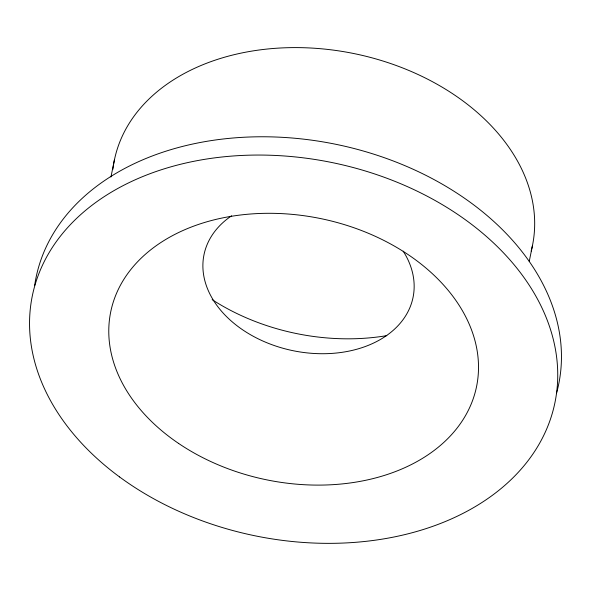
<?xml version="1.0" encoding="UTF-8"?>
<svg xmlns="http://www.w3.org/2000/svg" width="591" height="591" viewBox="0 0 591 591"><rect width="100%" height="100%" fill="white"/><g stroke="black" fill="none" stroke-linecap="round" stroke-linejoin="round"><path stroke-width="0.89" d="M110.945 176.99L114.432 159.858M529.255 261.303L532.373 245.974M34.692 285.29A266.704 190.553 11.5 0 1 336.848 144.5A266.704 190.553 11.5 0 1 556.404 393.658M403.202 251.153A106.683 76.224 11.5 0 1 366.257 346.156A106.683 76.224 11.5 0 1 227.513 317.566A106.683 76.224 11.5 0 1 231.606 215.796M112.888 169.314A213.366 152.441 11.5 0 1 351.534 53.087A213.366 152.441 11.5 0 1 531.183 251.064M386.787 335.636A186.697 133.389 11.5 0 1 212.162 299.659M119.581 476.952A266.704 190.553 11.5 0 0 552.681 411.949A266.704 190.553 11.5 0 0 208.66 158.713A266.704 190.553 11.5 0 0 119.581 476.952M178.63 443.449A186.697 133.389 11.5 0 0 476.494 386.883A186.697 133.389 11.5 0 0 225.799 217.281A186.697 133.389 11.5 0 0 178.63 443.449"/></g></svg>
